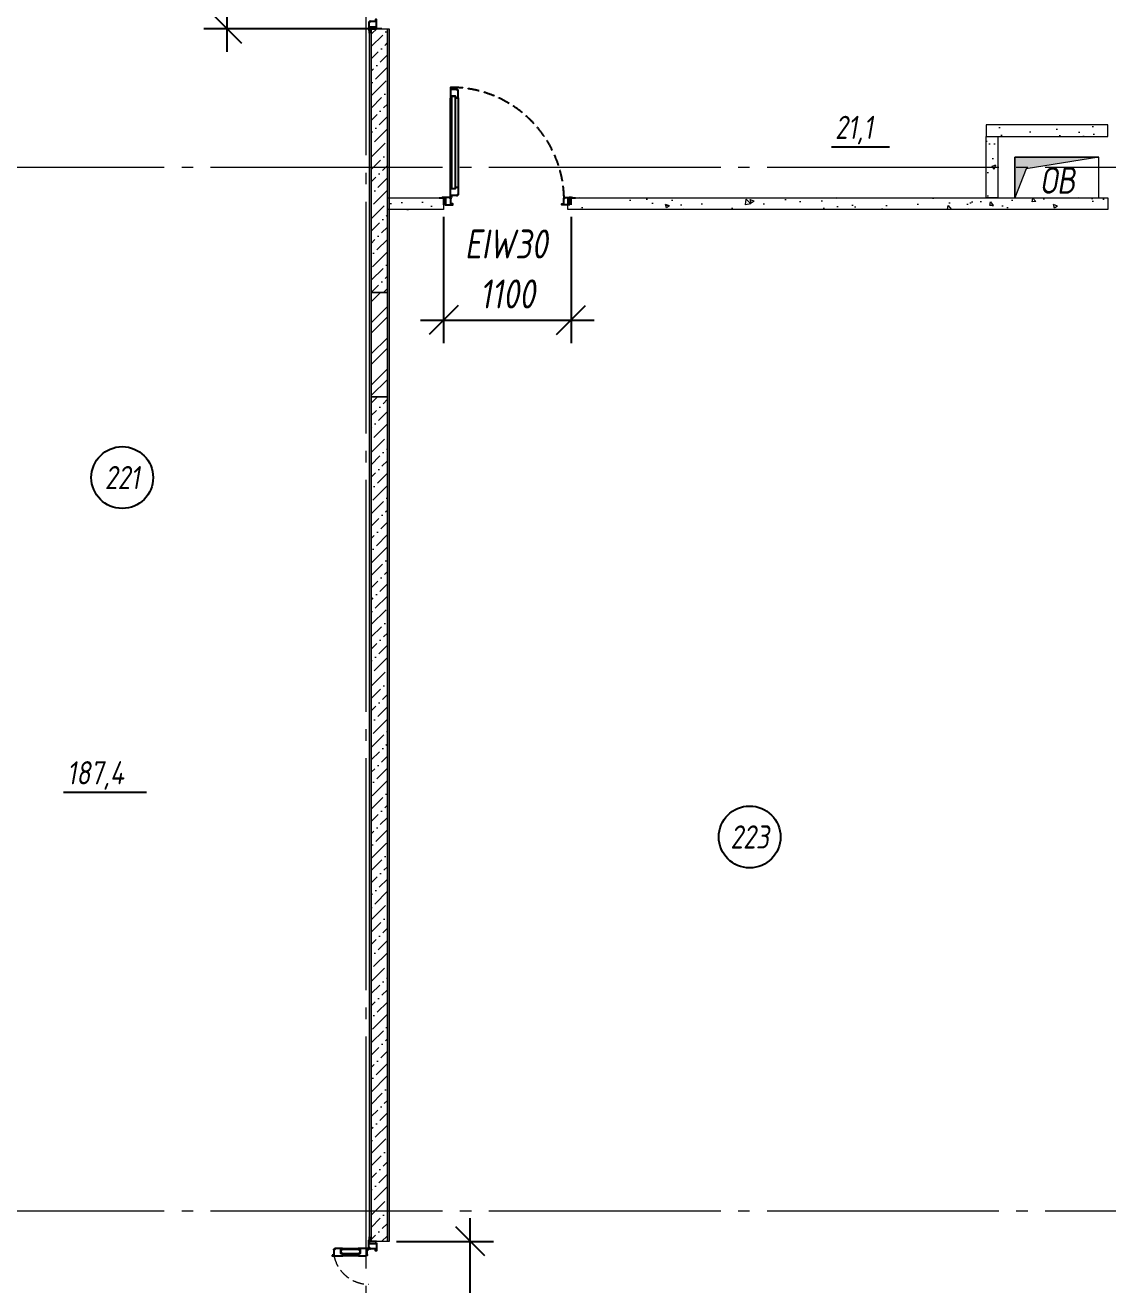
# Model space of a CAD drawing. Header units: millimetres. Extents: x -85420 to 1195317, y -69347 to 470418.
# Drawn here: x 491806 to 501146, y 29939 to 40801 of the extents above; entities that cross this region are included whole.
import ezdxf
from ezdxf import colors
from ezdxf.entities.mleader import LeaderData, LeaderLine
from ezdxf.enums import TextEntityAlignment as Align
from ezdxf.math import Vec2, Vec3

# ---------------------------------------------------------------- set-up
doc = ezdxf.new("R2010")
doc.units = ezdxf.units.MM
for name, pattern in [('GOST2.303 6', [12, 8, -1.5, 1, -1.5]), ('ГОСТ 2.303 4', [7, 5, -2, 0]), ('ГОСТ 2.303 5', [24, 20, -1.5, 1, -1.5]), ('осевая', [50.800000000000004, 31.75, -6.35, 6.35, -6.35])]:
    doc.linetypes.add(name, pattern=pattern)
for name, color, linetype, lineweight in [('!М_Отверстия в перекрытиях', 253, 'Continuous', 15), ('!М_Перегородки_пеноблок', 7, 'Continuous', 20), ('+АР_Осевые линии', 252, 'GOST2.303 6', 9), ('+АР_Стены внутренние', 250, 'Continuous', 18), ('АР_Отметки', 7, 'Continuous', 5), ('СПДС_+АР_Стены', 250, 'Continuous', 20), ('СПДС_РАЗМЕРЫ', 252, 'Continuous', 0), ('ЭКСПЛИКАЦИЯ', 7, 'Continuous', 5)]:
    doc.layers.add(name, color=color, linetype=linetype, lineweight=lineweight)
doc.layers.add('ОСИ', color=7, linetype='осевая', lineweight=13, true_color=0x999999)
doc.layers.add('ПБ_граница', color=7, linetype='ГОСТ 2.303 4', lineweight=40, true_color=0xdb0000)
doc.styles.add('ISOCPEUR', font='', dxfattribs={"height": 250})
doc.styles.add('ГОСТ 2.304', font='CS_Gost2304.shx', dxfattribs={"oblique": 10})
doc.styles.get('ISOCPEUR').set_extended_font_data('ISOCPEUR', italic=True)
doc.linetypes.add('Ground1', pattern='A,12,[130,ltypeshp.shx,S=3,R=-150,X=0,Y=-2.598],3,[130,ltypeshp.shx,S=3,R=-150,X=0,Y=-2.598],3,[130,ltypeshp.shx,S=3,R=-150,X=0,Y=-2.598],0', length=18)
doc.dimstyles.new('СПДС', dxfattribs={"dimscale": 100, "dimtxt": 2.5, "dimasz": 2.5, "dimexe": 2, "dimexo": 0.625, "dimgap": 1, "dimtad": 1, "dimdec": 0, "dimrnd": 5, "dimtxsty": 'ГОСТ 2.304', "dimblk": 'OBLIQUE', "dimblk1": 'OBLIQUE', "dimblk2": 'OBLIQUE', "dimcen": 2.5, "dimdle": 2, "dimadec": 0, "dimazin": 2, "dimtfac": 0.75, "dimtdec": 4, "dimtmove": 1, "dimatfit": 3, "dimfxl": 1, "dimtfill": 1, "dimtolj": 1, "dimarcsym": 1})
pattern_1 = [(49.99999999999999, (1.00000000000006, 5.946736380903647e-14), (364.369337992008, -31.87817107780618), [38.1, -419.1]), (355, (1.00000000000006, 5.946736380903647e-14), (-70.48684284993867, 382.1136904780703), [30.48, -335.28116834]), (100.4514446999999, (31.36401400000006, -2.656506999999941), (293.8824941807065, 350.2355038243902), [32.38001759999999, -356.1804891999999]), (46.18419999999995, (1.000000000000062, 101.6000000000001), (542.1580817842598, -84.08465586545431), [57.14999999999998, -628.6499999999997]), (96.63555760999995, (46.17980000000006, 94.59300000000007), (474.8082681030061, 494.852249195443), [48.57004627999999, -534.2712163199999]), (351.18415117, (1.000000000000062, 101.6000000000001), (474.8082681299541, 494.8522491710652), [45.71993414, -502.91946384]), (20.99999999999998, (51.80000000000005, 76.20000000000007), (303.228782538265, -204.5303963741752), [38.09999999999999, -419.1]), (326, (51.80000000000005, 76.20000000000007), (123.6040566952942, 368.3759322446385), [30.47999999999999, -335.2799999999999]), (71.45144499999996, (77.06906520000005, 59.15580020000006), (426.8328385574323, 163.8455377718105), [32.38001759999998, -356.1798751999998]), (37.49999999999999, (1.00000000000006, 5.946736380903647e-14), (6.177206501183637, 169.1100777463062), [0, -331.216, 0, -340.36, 0, -336.55]), (7.499999999999953, (1.00000000000006, 5.946736380903647e-14), (133.6393250206115, 200.361149636239), [0, -194.056, 0, -323.5959999999999, 0, -128.27]), (327.5, (-112.2839999999999, 6.205984038363095e-14), (271.1811903337428, -11.45748798534689), [0, -127, 0, -396.24, 0, -525.7799999999999]), (317.5, (-163.0839999999999, 6.322238593277649e-14), (296.2583627720361, 50.85298206666605), [0, -165.1, 0, -263.1439999999999, 0, -373.3799999999999])]
pattern_2 = [(45, (0, 0), (39.77475644174331, 145.8407736197254), [187.5, -40.50000000000001, 0, -40.50000000000001])]

# ---------------------------------------------------------------- blocks, each defined once
blk = doc.blocks.new('_Oblique')
at = {"color": 0, "linetype": 'ByBlock', "lineweight": -2}
blk.add_line((-0.5, -0.5), (0.5, 0.5), dxfattribs=at)
blk = doc.blocks.new('*D309')
at = {"layer": 'Defpoints', "color": 0, "ltscale": 100, "transparency": 16777216}
for p in [(494946.3725916782, 30312.46552409779), (495646.3725916782, 30312.46552409779), (494946.3725916782, 28811.43804542569)]:
    blk.add_point(p, dxfattribs=at)
at = {"layer": 'СПДС_РАЗМЕРЫ', "color": 0, "lineweight": -2, "ltscale": 100, "transparency": 16777216}
for p, q in [((495646.3725916782, 28611.43804542569), (495646.3725916782, 30512.46552409779)), ((495008.8725916782, 30312.46552409779), (495846.3725916782, 30312.46552409779)), ((495008.8725916782, 28811.43804542569), (495846.3725916782, 28811.43804542569))]:
    blk.add_line(p, q, dxfattribs=at)
at = {"layer": 'СПДС_РАЗМЕРЫ', "color": 0, "lineweight": -2, "ltscale": 100, "transparency": 16777216, "xscale": 250, "yscale": 250, "zscale": 250}
for p, rotation in [((495646.3725916782, 30312.46552409779), 90), ((495646.3725916782, 28811.43804542569), 270)]:
    blk.add_blockref('_Oblique', p, dxfattribs=dict(at, rotation=rotation))
at = {"layer": 'СПДС_РАЗМЕРЫ', "color": 0, "ltscale": 100, "transparency": 16777216, "insert": (495416.194922073, 29561.95178476174), "char_height": 250, "attachment_point": 5, "rotation": 90, "style": 'ГОСТ 2.304', "bg_fill": 3, "box_fill_scale": 1.1, "bg_fill_color": 256, "bg_fill_true_color": 13158600, "bg_fill_transparency": 0}
blk.add_mtext('\\A1;1500', dxfattribs=at)
blk = doc.blocks.new('*D307')
at = {"layer": 'Defpoints', "color": 0, "ltscale": 100, "transparency": 16777216}
for p in [(495415.3547872681, 39211.4152099858), (496516.3822659402, 39211.41520998569), (496516.3822659402, 38258.28100309803)]:
    blk.add_point(p, dxfattribs=at)
at = {"layer": 'СПДС_РАЗМЕРЫ', "color": 0, "lineweight": -2, "ltscale": 100, "transparency": 16777216}
for p, q in [((495415.3547872681, 39148.9152099858), (495415.3547872681, 38058.28100309803)), ((496516.3822659402, 39148.91520998569), (496516.3822659402, 38058.28100309803)), ((495215.3547872681, 38258.28100309803), (496716.3822659402, 38258.28100309803))]:
    blk.add_line(p, q, dxfattribs=at)
at = {"layer": 'СПДС_РАЗМЕРЫ', "color": 0, "lineweight": -2, "ltscale": 100, "transparency": 16777216, "xscale": 250, "yscale": 250, "zscale": 250, "rotation": 180}
blk.add_blockref('_Oblique', (495415.3547872681, 38258.28100309803), dxfattribs=at)
at = {"layer": 'СПДС_РАЗМЕРЫ', "color": 0, "lineweight": -2, "ltscale": 100, "transparency": 16777216, "xscale": 250, "yscale": 250, "zscale": 250}
blk.add_blockref('_Oblique', (496516.3822659402, 38258.28100309803), dxfattribs=at)
at = {"layer": 'СПДС_РАЗМЕРЫ', "color": 0, "ltscale": 100, "transparency": 16777216, "insert": (495965.8685266041, 38483.28100316053), "char_height": 250, "attachment_point": 5, "style": 'ГОСТ 2.304', "bg_fill": 3, "box_fill_scale": 1.1, "bg_fill_color": 256, "bg_fill_true_color": 13158600, "bg_fill_transparency": 0}
blk.add_mtext('\\A1;1100', dxfattribs=at)
blk = doc.blocks.new('*D306')
at = {"layer": 'Defpoints', "color": 0, "ltscale": 100, "transparency": 16777216}
for p in [(494821.4383134416, 41871.41520998592), (493546.3725916783, 40770.38773131397), (494946.3725916783, 40770.38773131382)]:
    blk.add_point(p, dxfattribs=at)
at = {"layer": 'СПДС_РАЗМЕРЫ', "color": 0, "lineweight": -2, "ltscale": 100, "transparency": 16777216}
for p, q in [((493546.3725916784, 42071.41520998606), (493546.3725916783, 40570.38773131397)), ((494758.9383134416, 41871.41520998593), (493346.3725916784, 41871.41520998608)), ((494883.8725916783, 40770.38773131383), (493346.3725916783, 40770.387731314))]:
    blk.add_line(p, q, dxfattribs=at)
at = {"layer": 'СПДС_РАЗМЕРЫ', "color": 0, "lineweight": -2, "ltscale": 100, "transparency": 16777216, "xscale": 250, "yscale": 250, "zscale": 250}
for p, rotation in [((493546.3725916784, 41871.41520998606), 89.99999999999395), ((493546.3725916783, 40770.38773131397), 269.9999999999939)]:
    blk.add_blockref('_Oblique', p, dxfattribs=dict(at, rotation=rotation))
at = {"layer": 'СПДС_РАЗМЕРЫ', "color": 0, "ltscale": 100, "transparency": 16777216, "insert": (493321.3725916158, 41320.90147065004), "char_height": 250, "attachment_point": 5, "rotation": 89.99999999999395, "style": 'ГОСТ 2.304', "bg_fill": 3, "box_fill_scale": 1.1, "bg_fill_color": 256, "bg_fill_true_color": 13158600, "bg_fill_transparency": 0}
blk.add_mtext('\\A1;1100', dxfattribs=at)
blk = doc.blocks.new('*U247')
at = {"lineweight": 15}
h = blk.add_hatch(dxfattribs=at)
h.set_pattern_fill('AR-CONC', color=256, scale=2, angle=360)
h.set_pattern_definition(pattern_1)
edge = h.paths.add_edge_path()
edge.add_line((483.9821955898242, -1.063038546078587e-14), (483.9821955898242, 99.99999999999999))
edge.add_line((5.950795411990839e-14, 1.189804971278818e-13), (483.9821955898242, -1.063676613098124e-14))
edge.add_line((8.627166003733188e-14, 100.0000000000001), (5.949024856394088e-14, 1.13686837721616e-13))
edge.add_line((483.9821955898242, 100), (1.13686837721616e-13, 100.0000000000001))
at = {"linetype": 'ByBlock', "ltscale": 100, "transparency": 33554687}
blk.add_lwpolyline([(5.949024856394088e-14, 1.189804971278818e-13), (483.9821955898242, -1.063676613098124e-14), (483.9821955898242, 100), (8.627166003733188e-14, 100.0000000000001)], close=True, dxfattribs=at)
blk = doc.blocks.new('*U248')
at = {"lineweight": 15}
h = blk.add_hatch(dxfattribs=at)
h.set_pattern_fill('AR-CONC', color=256, scale=2, angle=360)
h.set_pattern_definition(pattern_1)
edge = h.paths.add_edge_path()
edge.add_line((4659.989986254602, -1.129041304892553e-12), (4659.989986254602, 99.99999999999886))
edge.add_line((5.950795411990839e-14, 1.189804971278818e-13), (4659.989986254602, -1.12903059570978e-12))
edge.add_line((8.627166003733188e-14, 100.0000000000001), (5.94902485639409e-14, 1.27897692436818e-13))
edge.add_line((4659.989986254602, 99.99999999999888), (0, 100.0000000000001))
at = {"linetype": 'ByBlock', "ltscale": 100, "transparency": 33554687}
blk.add_lwpolyline([(5.949024856394088e-14, 1.189804971278818e-13), (4659.989986254602, -1.12903059570978e-12), (4659.989986254602, 99.99999999999888), (8.627166003733188e-14, 100.0000000000001)], close=True, dxfattribs=at)
blk = doc.blocks.new('*U137')
at = {"lineweight": 15}
h = blk.add_hatch(dxfattribs=at)
h.set_pattern_fill('AR-CONC', color=256, scale=2, angle=90)
h.set_pattern_definition([(140, (2.375552526309664e-13, 1.000000000000238), (31.87817107780603, 364.369337992008), [38.1, -419.1]), (85, (2.375552526309664e-13, 1.000000000000238), (-382.1136904780703, -70.48684284993884), [30.48, -335.28116834]), (190.4514446999999, (2.656507000000226, 31.36401400000024), (-350.2355038243903, 293.8824941807064), [32.38001759999998, -356.1804891999998]), (136.1841999999999, (-101.5999999999998, 1.000000000000197), (84.08465586545408, 542.1580817842598), [57.14999999999997, -628.6499999999995]), (186.6355576099999, (-94.59299999999982, 46.17980000000021), (-494.8522491954433, 474.8082681030058), [48.57004627999999, -534.2712163199998]), (81.18415116999998, (-101.5999999999998, 1.000000000000197), (-494.8522491710655, 474.8082681299538), [45.71993414, -502.91946384]), (111, (-76.19999999999982, 51.80000000000019), (204.5303963741751, 303.2287825382652), [38.09999999999997, -419.0999999999998]), (55.99999999999997, (-76.19999999999982, 51.80000000000019), (-368.3759322446385, 123.604056695294), [30.47999999999999, -335.2799999999998]), (161.451445, (-59.15580019999979, 77.0690652000002), (-163.8455377718107, 426.8328385574321), [32.38001759999997, -356.1798751999997]), (127.5, (2.375552526309664e-13, 1.000000000000238), (-169.1100777463062, 6.177206501183564), [0, -331.2159999999999, 0, -340.3599999999999, 0, -336.5499999999999]), (97.49999999999994, (2.375552526309664e-13, 1.000000000000238), (-200.3611496362391, 133.6393250206114), [0, -194.056, 0, -323.5959999999999, 0, -128.27]), (57.49999999999999, (2.83519286854485e-13, -112.2839999999998), (11.45748798534678, 271.1811903337428), [0, -127, 0, -396.2399999999998, 0, -525.7799999999996]), (47.5, (3.041309613941793e-13, -163.0839999999997), (-50.85298206666619, 296.2583627720361), [0, -165.0999999999999, 0, -263.1439999999999, 0, -373.3799999999999])])
edge = h.paths.add_edge_path()
edge.add_line((-99.99999999999983, 2.21879767758997e-13), (1.70530256582424e-13, 2.379609942557634e-13))
edge.add_line((-99.99999999999989, 529.9998894417076), (-99.99999999999983, 2.273736754432321e-13))
edge.add_line((9.323097849289752e-14, 529.9998894417076), (-99.99999999999989, 529.9998894417076))
edge.add_line((1.784707456918227e-13, 2.378097718747085e-13), (9.32402630380906e-14, 529.9998894417076))
at = {"linetype": 'ByBlock', "ltscale": 100, "transparency": 33554687}
blk.add_lwpolyline([(1.784707456918227e-13, 2.379609942557634e-13), (9.324026303809058e-14, 529.9998894417076), (-99.99999999999989, 529.9998894417076), (-99.99999999999983, 2.21879767758997e-13)], close=True, dxfattribs=at)
blk = doc.blocks.new('*U96')
at = {"lineweight": 15}
h = blk.add_hatch(dxfattribs=at)
h.set_pattern_fill('AR-CONC', color=256, scale=2, angle=360)
h.set_pattern_definition([(49.99999999999999, (1.000000000000179, 1.786927902967477e-13), (364.369337992008, -31.87817107780609), [38.1, -419.1]), (355, (1.000000000000179, 1.786927902967477e-13), (-70.48684284993877, 382.1136904780703), [30.48, -335.28116834]), (100.4514446999999, (31.36401400000018, -2.656506999999815), (293.8824941807065, 350.2355038243903), [32.38001759999998, -356.1804891999998]), (46.18419999999993, (1.000000000000156, 101.6000000000002), (542.1580817842598, -84.08465586545418), [57.14999999999997, -628.6499999999995]), (96.63555760999989, (46.17980000000016, 94.59300000000022), (474.8082681030059, 494.8522491954432), [48.57004627999999, -534.2712163199998]), (351.18415117, (1.000000000000156, 101.6000000000002), (474.8082681299539, 494.8522491710654), [45.71993414, -502.91946384]), (20.99999999999995, (51.80000000000015, 76.20000000000022), (303.2287825382651, -204.5303963741751), [38.09999999999997, -419.0999999999998]), (326, (51.80000000000015, 76.20000000000022), (123.6040566952941, 368.3759322446385), [30.47999999999999, -335.2799999999998]), (71.45144499999996, (77.06906520000015, 59.15580020000019), (426.8328385574322, 163.8455377718106), [32.38001759999997, -356.1798751999997]), (37.49999999999999, (1.000000000000179, 1.786927902967477e-13), (6.177206501183595, 169.1100777463062), [0, -331.2159999999999, 0, -340.3599999999999, 0, -336.5499999999999]), (7.499999999999926, (1.000000000000179, 1.786927902967477e-13), (133.6393250206115, 200.361149636239), [0, -194.056, 0, -323.5959999999999, 0, -128.27]), (327.5, (-112.2839999999998, 1.535386892724204e-13), (271.1811903337428, -11.45748798534683), [0, -127, 0, -396.2399999999998, 0, -525.7799999999996]), (317.5, (-163.0839999999998, 1.422588233422289e-13), (296.2583627720361, 50.85298206666613), [0, -165.0999999999999, 0, -263.1439999999999, 0, -373.3799999999999])])
h.paths.add_polyline_path([(1050, 4.11601308591969e-13), (1050, -99.99999999999959), (2.006752061843257e-13, -99.99999999999983), (1.785238623597252e-13, 1.784707456918227e-13)])
at = {"linetype": 'ByBlock', "ltscale": 100, "transparency": 33554687}
blk.add_lwpolyline([(1.784707456918226e-13, 1.784707456918227e-13), (1050, 4.116175808631057e-13), (1050, -99.99999999999959), (2.006752061843257e-13, -99.99999999999983)], close=True, dxfattribs=at)
blk = doc.blocks.new('*U78')
at = {"transparency": 33554559}
h = blk.add_hatch(color=256, dxfattribs=at)
h.dxf.hatch_style = 1
h.paths.add_polyline_path([(99.70370213733997, -99.70370213733966), (-5.6843418860808e-14, -350), (0, 4.135903062765138e-25), (725, -2.152993147319648e-06)])
at = {"ltscale": 50}
blk.add_lwpolyline([(0, 0), (5.684341886080801e-14, -349.9999999999995), (725, -349.9999926501264), (725, -2.152993147319648e-06)], close=True, dxfattribs=at)
at = {"lineweight": 15}
blk.add_lwpolyline([(-5.684341886080801e-14, -350), (0, 0), (725, -2.152993147319648e-06), (99.70370213733997, -99.70370213733969)], close=True, dxfattribs=at)
blk = doc.blocks.new('A$C314F1C93')
at = {"layer": '+АР_Осевые линии', "linetype": 'ГОСТ 2.303 5', "lineweight": 0, "ltscale": 100}
blk.add_line((64340.00000000047, 64752.65710872156), (64340.00000000047, -9752.23746942038), dxfattribs=at)
for points in [[(-4199.99999999968, 24249.99999999988), (75280.00000000006, 24249.99999999988)], [(-4199.99999999968, 15249.99999999988), (75280.00000000006, 15249.99999999988)]]:
    blk.add_lwpolyline(points, dxfattribs=at)
blk = doc.blocks.new('_DotSmall')
at = {"color": 0, "linetype": 'ByBlock', "const_width": 0.5}
blk.add_lwpolyline([(-0.0625, 0, 1), (0.0625, 0, 1)], format="xyb", close=True, dxfattribs=at)
blk = doc.blocks.new('АР план')
at = {"layer": 'АР_Отметки', "lineweight": 9}
ml = blk.add_multileader_mtext('Standard', dxfattribs=at)
ml.set_content('+3,950', color=256, style='ISOCPEUR')
ml.set_leader_properties(color=256, linetype='Continuous', lineweight=-1)
ml.set_arrow_properties(name='DOTSMALL')
ml.build(insert=Vec2(0, 0))
ml.multileader.update_dxf_attribs({"has_text_frame": 1, "text_left_attachment_type": 4, "text_right_attachment_type": 4, "dogleg_length": 100, "arrow_head_size": 180})
ctx = ml.context
ctx.base_point, ctx.char_height, ctx.arrow_head_size, ctx.landing_gap_size, ctx.plane_origin = Vec3(653061.3110686555, 32239.71936149879), 250, 180, 50, Vec3(652979.9176188062, 30972.1551693685)
ctx.left_attachment, ctx.right_attachment = 4, 4
notes = []
notes.append((ctx, [(0, (0, 0, 0), (0, 0), (1, 0), 1, [])]))
ctx.mtext.insert, ctx.mtext.width, ctx.mtext.line_spacing_style, ctx.mtext.flow_direction = Vec3(653111.3110686555, 32573.05269483211), 852.6970314602484, 2, 5
ml = blk.add_multileader_mtext('Standard', dxfattribs=at)
ml.set_content('+1,975', color=256, style='ISOCPEUR')
ml.set_leader_properties(color=256, linetype='Continuous', lineweight=-1)
ml.set_arrow_properties(name='DOTSMALL')
ml.build(insert=Vec2(0, 0))
ml.multileader.update_dxf_attribs({"has_text_frame": 1, "text_left_attachment_type": 4, "text_right_attachment_type": 4, "dogleg_length": 100, "arrow_head_size": 180})
ctx = ml.context
ctx.base_point, ctx.char_height, ctx.arrow_head_size, ctx.landing_gap_size, ctx.plane_origin = Vec3(652749.2966237958, 27128.71309628351), 250, 180, 50, Vec3(655881.3550783198, 25957.03355335795)
ctx.left_attachment, ctx.right_attachment = 4, 4
notes.append((ctx, [(0, (0, 0, 0), (0, 0), (1, 0), 1, [])]))
ctx.mtext.insert, ctx.mtext.width, ctx.mtext.line_spacing_style, ctx.mtext.flow_direction = Vec3(652799.2966237958, 27528.71309628351), 852.6970314602484, 2, 5
ml = blk.add_multileader_mtext('Standard', dxfattribs=at)
ml.set_content('+2,410', color=256, style='ISOCPEUR')
ml.set_leader_properties(color=256, linetype='Continuous', lineweight=-1)
ml.set_arrow_properties(name='DOTSMALL')
ml.build(insert=Vec2(0, 0))
ml.multileader.update_dxf_attribs({"has_text_frame": 1, "text_left_attachment_type": 4, "text_right_attachment_type": 4, "dogleg_length": 100, "arrow_head_size": 180})
ctx = ml.context
ctx.base_point, ctx.char_height, ctx.arrow_head_size, ctx.landing_gap_size, ctx.plane_origin = Vec3(649667.0758553846, 15695.91183566085), 250, 180, 50, Vec3(647505.863485316, 15104.66626217555)
ctx.left_attachment, ctx.right_attachment = 4, 4
notes.append((ctx, [(0, (0, 0, 0), (0, 0), (1, 0), 1, [])]))
ctx.mtext.insert, ctx.mtext.width, ctx.mtext.line_spacing_style, ctx.mtext.flow_direction = Vec3(649717.0758553846, 16029.2451689942), 852.6970314602484, 2, 5
for ctx, leaders in notes:
    for number, flags, end, landing, length, lines in leaders:
        leader = LeaderData()
        leader.index, (leader.has_last_leader_line, leader.has_dogleg_vector, leader.attachment_direction) = number, flags
        leader.last_leader_point, leader.dogleg_vector, leader.dogleg_length = Vec3(end), Vec3(landing), length
        for number, points, colour, breaks in lines:
            line = LeaderLine()
            line.index, line.vertices, line.color, line.breaks = number, Vec3.list(points), colors.encode_raw_color(colour), breaks
            leader.lines.append(line)
        ctx.leaders.append(leader)

msp = doc.modelspace()

# ---------------------------------------------------------------- block references
at = {"layer": 'ОСИ', "ltscale": 40}
msp.add_blockref('A$C314F1C93', (430406.3725916118, 15326.41521031433, 4.999999999999952e-09), dxfattribs=at)

# ---------------------------------------------------------------- next in the draw order: hatches: boundary and pattern name
at = {"layer": 'СПДС_+АР_Стены', "lineweight": 15, "ltscale": 100, "true_color": 0xff0100}
h = msp.add_hatch(dxfattribs=at)
h.set_pattern_fill('КИРПИЧ', color=1, scale=20, style=0, pattern_type=2)
h.set_pattern_definition([(45, (0, 0), (0, -269.4076836320747), []), (45, (5792.260000000001, -5971.880000000001), (-269.4076836320747, 0), [])])
h.paths.add_polyline_path([(494791.3725916785, 37596.415271609), (494791.3725916747, 38496.41520999459), (494931.3725916747, 38496.41520999518), (494931.3725916785, 37596.41527160959)], flags=0)

# ---------------------------------------------------------------- next in the draw order: linework, layer by layer
for p, q in [((495476.3784757582, 39407.43051296036, 4.999999999999952e-09), (495476.3784757582, 40172.33438359253, 4.999999999999952e-09)), ((495540.3886777413, 40174.36645760029, 4.999999999999952e-09), (495540.3878275829, 39405.39843895343, 4.999999999999952e-09)), ((494543.4354288801, 30251.44183560779), (494680.3572887036, 30251.44183560778)), ((494682.3893627114, 30187.43163362473), (494545.4675028879, 30187.43163362472))]:
    msp.add_line(p, q)
at = {"elevation": 4.999999999999952e-09}
for points in [[(495484.3373963928, 40264.37024778242), (495476.3784757582, 40264.37024778243), (495476.3784757582, 40172.33438359253), (495483.4060255514, 40172.33438359253), (495483.4060255514, 40188.33693408829), (495519.3906083928, 40188.33693408828), (495519.3906083928, 40174.36643606558), (495540.3886777413, 40174.36645760029), (495540.3886777413, 40240.40873358691), (495532.4297571068, 40240.40873358692), (495532.3886777413, 40250.39974975973), (495530.8210139084, 40250.39974975973), (495530.8210139084, 40247.35163875122), (495478.0718420529, 40247.35163875121), (495478.0718420529, 40256.41130561527), (495484.3373963928, 40256.41130561526)], [(495519.3906083928, 39391.42796246457), (495519.3906083928, 40188.33693408828), (495483.4060255514, 40188.33693408829), (495483.4060255514, 39391.42796246459)], [(495484.3373963927, 39315.39464877045), (495476.3784757582, 39315.39464877045), (495476.3784757582, 39407.43051296036), (495483.4060255514, 39407.43051296035), (495483.4060255514, 39391.42796246459), (495519.3906083928, 39391.42796246457), (495519.3906083928, 39405.39846048727), (495540.3886777412, 39405.39843895256), (495540.3886777413, 39339.35616296596), (495532.4297571067, 39339.35616296595), (495532.3886777412, 39329.36514679313), (495530.8210139084, 39329.36514679313), (495530.8210139084, 39332.41325780166), (495478.0718420528, 39332.41325780165), (495478.0718420528, 39323.35359093759), (495484.3373963928, 39323.35359093761)]]:
    msp.add_lwpolyline(points, close=True, dxfattribs=at)
for points in [[(494836.4033548766, 30300.46552409779), (494836.4033548766, 30232.46552409779), (494828.4033548766, 30232.46552409779), (494828.4033548766, 30249.47133758495), (494781.9608167264, 30249.47133758495), (494781.9608167264, 30246.44631675494), (494780.352073528, 30246.44631675494), (494780.352073528, 30256.43733292777), (494772.3931528935, 30256.43733292777), (494772.3931528935, 30324.51170445475), (494776.3725916782, 30324.51170445475), (494776.3725916782, 30316.46809612613), (494773.9207769535, 30316.46809612613), (494773.9949720113, 30295.47002677768), (494832.5932484148, 30295.47002677768), (494832.5932484148, 30300.46552409779)], [(494453.431638698, 30195.39055425928), (494453.431638698, 30187.43163362472), (494545.4675028879, 30187.43163362472), (494545.4675028879, 30208.42970297318), (494529.4649523922, 30208.4297029732), (494529.4649523922, 30244.41428581459), (494543.4354504148, 30244.41428581459), (494543.4354288801, 30251.44183560779), (494477.3931528935, 30251.44183560777), (494477.3931528935, 30243.48291497322), (494467.4021367207, 30243.44183560778), (494467.4021367207, 30241.8741717749), (494470.4502477292, 30241.8741717749), (494470.4502477292, 30189.12499991932), (494461.3905808651, 30189.12499991932), (494461.3905808651, 30195.39055425926)], [(494529.4649523922, 30208.4297029732), (494696.3598391993, 30208.4297029732), (494696.3598391993, 30244.41428581462), (494529.4649523922, 30244.41428581459)], [(494772.3931528935, 30243.48291497324), (494772.3931528935, 30251.44183560778), (494680.3572887036, 30251.44183560778), (494680.3572887036, 30244.41428581461), (494696.3598391993, 30244.41428581462), (494696.3598391993, 30208.4297029732), (494682.3893411767, 30208.4297029732), (494682.3893627114, 30187.43163362473), (494748.431638698, 30187.43163362473), (494748.431638698, 30195.39055425929), (494758.4226548708, 30195.43163362472), (494758.4226548708, 30196.99929745762), (494755.3745438623, 30196.9992974576), (494755.3745438623, 30249.74846931318), (494764.4342107264, 30249.74846931319), (494764.4342107264, 30243.48291497324)]]:
    msp.add_lwpolyline(points, close=True)
at = {"color": 1, "linetype": 'Ground1'}
msp.add_lwpolyline([(494836.4033548766, 30312.46552409779), (494776.3725916782, 30312.46552409779), (494776.3725916782, 30351.36117108609)], dxfattribs=at)
at = {"linetype": 'ГОСТ 2.303 4', "ltscale": 20}
msp.add_arc((495480.7139015068, 39289.39293494678, 4.999999999999952e-09), 974.9869519437939, 1.528189799160107, 90.25477511867665, dxfattribs=at)
at = {"linetype": 'ГОСТ 2.303 4', "lineweight": 5, "ltscale": 20}
msp.add_arc((494772.3931528935, 30251.44183560778), 308.3065130503809, 191.3475637910826, 270, dxfattribs=at)
at = {"layer": 'СПДС_+АР_Стены', "ltscale": 100}
for points in [[(494776.3725916785, 37596.41527160893), (494776.3725916747, 38496.41520999452)], [(494791.3725916747, 38496.41520999459), (494791.3725916785, 37596.415271609)], [(494931.3725916785, 37596.41527160959), (494931.3725916747, 38496.41520999518)], [(494946.3725916747, 38496.41520999525), (494946.3725916785, 37596.41527160966)]]:
    msp.add_lwpolyline(points, dxfattribs=at)
msp.add_lwpolyline([(494791.3725916785, 37596.415271609), (494791.3725916747, 38496.41520999459), (494931.3725916747, 38496.41520999518), (494931.3725916785, 37596.41527160959)], close=True, dxfattribs=at)
at = {"layer": 'ЭКСПЛИКАЦИЯ', "linetype": 'Continuous', "lineweight": 25, "ltscale": 100}
for p, q in [((498762.8100110133, 39753.01480248359), (499262.8100110133, 39753.01480248359)), ((492137.0820797409, 34187.56235366871), (492852.0820797409, 34187.56235366871))]:
    msp.add_line(p, q, dxfattribs=at)
for centre in [(492643.4211667787, 36899.9199041496), (498056.2871454967, 33800.90996052691)]:
    msp.add_circle(centre, 266.6666666666667, dxfattribs=at)

# ---------------------------------------------------------------- next in the draw order: block references
at = {"layer": '!М_Отверстия в перекрытиях'}
msp.add_blockref('*U78', (500342.9641719987, 39661.41520263592, 4.999999999999952e-09), dxfattribs=at)
at = {"layer": '!М_Перегородки_пеноблок', "xscale": -1}
for name, p in [('*U96', (501146.3722521948, 39941.4152099858, 4.999999999999952e-09)), ('*U137', (500096.3722521948, 39311.41532054404, 4.999999999999952e-09)), ('*U247', (495415.3547872681, 39211.4152099858, 4.999999999999952e-09)), ('*U248', (501146.3722521948, 39211.41520998569, 4.999999999999952e-09))]:
    msp.add_blockref(name, p, dxfattribs=at)

# ---------------------------------------------------------------- next in the draw order: texts
at = {"layer": '!М_Отверстия в перекрытиях', "ltscale": 50, "insert": (500712.0820246416, 39462.80473698385, 4.999999999999952e-09), "char_height": 230, "width": 945.0000000000018, "attachment_point": 5, "line_spacing_factor": 0.648, "style": 'ГОСТ 2.304'}
msp.add_mtext('ОВ', dxfattribs=at)
at = {"layer": 'ПБ_граница', "linetype": 'ByBlock', "lineweight": 0, "ltscale": 100, "insert": (495955.5312048465, 38914.06016206116, 4.999999999999952e-09), "char_height": 250, "width": 1, "attachment_point": 5, "line_spacing_factor": 0.5, "style": 'ГОСТ 2.304', "bg_fill": 3, "box_fill_scale": 1.2, "bg_fill_color": 1, "bg_fill_transparency": 0}
msp.add_mtext('EIW30', dxfattribs=at)
at = {"layer": 'ЭКСПЛИКАЦИЯ', "linetype": 'Continuous', "lineweight": 25, "ltscale": 100, "style": 'ГОСТ 2.304', "oblique": 9.999999999999998}
for s, p in [('21,1', (498792.8100110133, 40019.68146915025)), ('187,4', (492167.0820797409, 34454.22902033538))]:
    msp.add_text(s, height=200, dxfattribs=at).set_placement(p, align=Align.TOP_LEFT)
for s, p in [('221', (492643.4211667787, 36899.9199041496)), ('223', (498056.2871454967, 33800.90996052691))]:
    msp.add_text(s, height=200, dxfattribs=at).set_placement(p, align=Align.MIDDLE_CENTER)

# ---------------------------------------------------------------- next in the draw order: dimensions: what is measured, and where the dimension line sits
at = {"layer": 'СПДС_РАЗМЕРЫ', "ltscale": 100}
for base, p1, p2, angle, picture, middle in [((493546.3725916783, 40770.38773131397, 4.999999999999952e-09), (494821.4383134416, 41871.41520998592, 4.999999999999952e-09), (494946.3725916783, 40770.38773131382, 4.999999999999952e-09), 269.99999999999375, '*D306', (493321.3725916158, 41320.90147065004, 4.999999999999952e-09)), ((495646.3725916782, 30312.46552409779, 4.999999999999952e-09), (494946.3725916782, 28811.43804542569, 4.999999999999952e-09), (494946.3725916782, 30312.46552409779, 4.999999999999952e-09), 90, '*D309', (495416.194922073, 29561.95178476174, 4.999999999999952e-09))]:
    dim = msp.add_linear_dim(base=base, p1=p1, p2=p2, angle=angle, dimstyle='СПДС', dxfattribs=at)
    dim.commit()
    dim.dimension.update_dxf_attribs({"geometry": picture, "text_midpoint": middle})

# ---------------------------------------------------------------- next in the draw order: hatches: boundary and pattern name
at = {"layer": '+АР_Стены внутренние', "lineweight": 0, "ltscale": 100}
h = msp.add_hatch(dxfattribs=at)
h.set_pattern_fill('БЕТОН И ИЗДЕЛИЯ ИЗ НЕГО', color=256, scale=30, style=0, pattern_type=2)
h.set_pattern_definition(pattern_2)
h.paths.add_polyline_path([(494931.3725916783, 40770.38773131382), (494931.3725916747, 38496.41520999518), (494791.3725916747, 38496.41520999459), (494791.3725916783, 40770.38773131382)], flags=0)
h = msp.add_hatch(dxfattribs=at)
h.set_pattern_fill('БЕТОН И ИЗДЕЛИЯ ИЗ НЕГО', color=256, scale=30, style=0, pattern_type=2)
h.set_pattern_definition(pattern_2)
h.paths.add_polyline_path([(494931.3725916785, 37596.41527160959), (494931.3725916782, 30312.46552409779), (494791.3725916782, 30312.46552409779), (494791.3725916785, 37596.415271609)], flags=0)

# ---------------------------------------------------------------- next in the draw order: linework, layer by layer
at = {"layer": '+АР_Стены внутренние', "ltscale": 100}
for points in [[(494791.3725916783, 40770.38773131382), (494791.3725916782, 30312.46552409779), (494776.3725916782, 30312.46552409779), (494776.3725916783, 40770.38773131382), (494791.3725916783, 40770.38773131382)], [(494931.3725916783, 40770.38773131382), (494931.3725916747, 38496.41520999518), (494791.3725916747, 38496.41520999459), (494791.3725916783, 40770.38773131382), (494931.3725916783, 40770.38773131382)], [(494946.3725916783, 40770.38773131382), (494946.3725916782, 30312.46552409779), (494931.3725916782, 30312.46552409779), (494931.3725916783, 40770.38773131382), (494946.3725916783, 40770.38773131382)], [(494931.3725916785, 37596.41527160959), (494931.3725916782, 30312.46552409779), (494791.3725916782, 30312.46552409779), (494791.3725916785, 37596.415271609), (494931.3725916785, 37596.41527160959)]]:
    msp.add_lwpolyline(points, close=True, dxfattribs=at)
at = {"elevation": 4.999999999999952e-09}
msp.add_lwpolyline([(494836.4187364761, 40782.38773131382), (494836.4187364761, 40850.38773131382), (494828.4187364761, 40850.38773131382), (494828.4187364761, 40833.38191782663), (494781.9761983259, 40833.38191782663), (494781.9761983259, 40836.40693865664), (494780.3674551276, 40836.40693865664), (494780.3674551276, 40826.41592248384), (494772.4085344931, 40826.41592248384), (494772.4085344931, 40758.34155095683), (494776.3879732777, 40758.34155095683), (494776.3879732777, 40766.38515928545), (494774.0103536109, 40766.38515928545), (494774.0103536109, 40787.38322863393), (494832.6086300144, 40787.38322863393), (494832.6086300144, 40782.38773131382)], close=True, dxfattribs=at)
at = {"color": 1, "linetype": 'Ground1', "elevation": 4.999999999999952e-09}
msp.add_lwpolyline([(494776.3879732777, 40731.49208432552), (494776.3879732777, 40770.38773131382), (494836.4187364761, 40770.38773131382)], dxfattribs=at)

# ---------------------------------------------------------------- next in the draw order: dimensions: what is measured, and where the dimension line sits
at = {"layer": 'СПДС_РАЗМЕРЫ', "ltscale": 100}
dim = msp.add_linear_dim(base=(496516.3822659402, 38258.28100309803, 4.999999999999952e-09), p1=(495415.3547872681, 39211.4152099858, 4.999999999999952e-09), p2=(496516.3822659402, 39211.41520998569, 4.999999999999952e-09), dimstyle='СПДС', dxfattribs=at)
dim.commit()
dim.dimension.update_dxf_attribs({"geometry": '*D307', "text_midpoint": (495965.8685266041, 38483.28100316053, 4.999999999999952e-09)})

# ---------------------------------------------------------------- next in the draw order: linework, layer by layer
at = {"color": 1, "linetype": 'Ground1', "elevation": 4.999999999999952e-09}
for points in [[(495376.4591402798, 39311.4152099858), (495415.3547872681, 39311.4152099858), (495415.3547872681, 39251.38444678742)], [(496516.3822659402, 39251.38444678736), (496516.3822659402, 39311.41520998575), (496555.2779129285, 39311.41520998575)]]:
    msp.add_lwpolyline(points, dxfattribs=at)
at = {"elevation": 4.999999999999952e-09}
for points in [[(495427.3547872681, 39251.38444678742), (495495.3547872681, 39251.38444678742), (495495.3547872681, 39259.38444678742), (495478.3489737809, 39259.38444678742), (495478.3489737809, 39305.82698493759), (495481.3739946109, 39305.82698493759), (495481.3739946109, 39307.43572813593), (495471.3829784381, 39307.43572813593), (495471.3829784381, 39315.39464877045), (495403.3086069111, 39315.39464877048), (495403.3086069111, 39311.4152099858), (495411.3522152397, 39311.4152099858), (495411.3522152397, 39313.7928296527), (495432.3502845882, 39313.7928296527), (495432.3502845882, 39255.19455324917), (495427.3547872681, 39255.19455324917)], [(496504.3822659402, 39251.38444678736), (496436.3822659402, 39251.38444678736), (496436.3822659402, 39259.38444678736), (496453.3880794274, 39259.38444678736), (496453.3880794274, 39305.82698493756), (496450.3630585974, 39305.82698493756), (496450.3630585974, 39307.43572813587), (496460.3540747702, 39307.43572813587), (496460.3540747702, 39315.39464877042), (496528.4284462971, 39315.39464877042), (496528.4284462971, 39311.41520998575), (496520.3848379685, 39311.41520998575), (496520.3848379685, 39313.79282965264), (496499.3867686201, 39313.79282965264), (496499.3867686201, 39255.19455324911), (496504.3822659402, 39255.19455324911)]]:
    msp.add_lwpolyline(points, close=True, dxfattribs=at)

# ---------------------------------------------------------------- next in the draw order: block references
at = {"color": 12, "true_color": 0xe00000}
msp.add_blockref('АР план', (-85419.90290359053, 14341.5887358326), dxfattribs=at)

doc.saveas('drawing.dxf')
